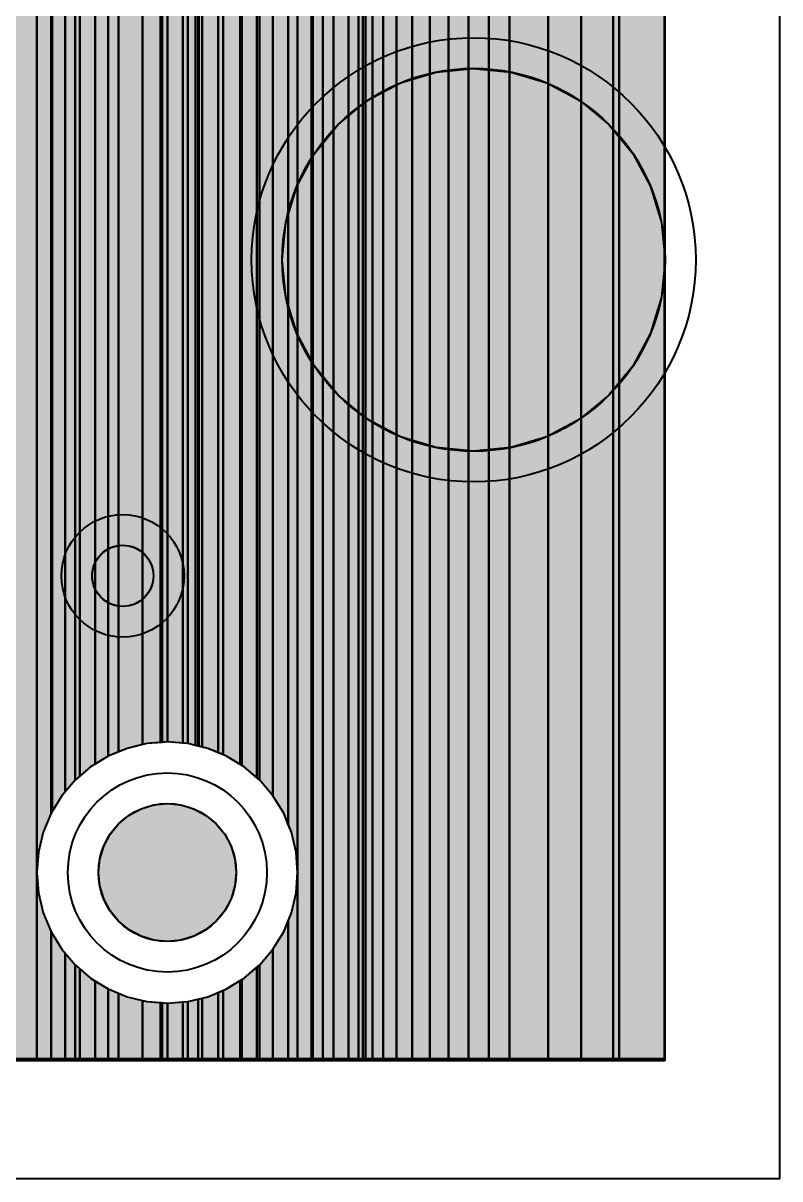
# Model space of a CAD drawing. Header units: millimetres. Extents: x 2 to 110, y 3 to 56.
# Drawn here: x 103.78 to 110.05, y 2.56 to 12.14 of the extents above; entities that cross this region are included whole.
import ezdxf

# ---------------------------------------------------------------- set-up
doc = ezdxf.new("R2010")
doc.units = ezdxf.units.MM
for name, color, linetype in [('bottom_copper', 7, 'Continuous'), ('bottom_silk', 7, 'Continuous'), ('drill_plated', 7, 'Continuous'), ('outline', 7, 'Continuous'), ('top_copper', 7, 'Continuous'), ('top_silk', 7, 'Continuous')]:
    doc.layers.add(name, color=color, linetype=linetype)

# ---------------------------------------------------------------- blocks, each defined once
blk = doc.blocks.new('Block185')
at = {"layer": 'bottom_copper', "lineweight": 40}
for points in [[(1.2886, 0), (0.9101, 0), (0.9101, 51.435), (1.2886, 51.435), (1.2886, 0)], [(0.9101, 0), (0.8604, 0), (0.8604, 24.0854), (0.9001, 24.2506), (0.9101, 24.42), (0.9101, 0)], [(0.8604, 0), (0.5963, 0), (0.5963, 23.6543), (0.7066, 23.7835), (0.7954, 23.9284), (0.8604, 24.0854), (0.8604, 0)], [(0.5963, 0), (0.3222, 0), (0.3222, 23.4552), (0.4671, 23.544), (0.5963, 23.6543), (0.5963, 0)], [(0.3222, 0), (0, 0), (0, 23.3505), (0.1652, 23.3902), (0.3222, 23.4552), (0.3222, 0)], [(0, 0), (-0.1711, 0), (-0.1711, 23.3373), (-0.1694, 23.3372), (0, 23.3505), (0, 0)]]:
    blk.add_hatch(color=7, dxfattribs=at).paths.add_polyline_path(points, flags=0)
at = {"layer": 'bottom_copper', "color": 7, "lineweight": 40}
for points in [[(1.2886, 0), (0.9101, 0), (0.9101, 51.435), (1.2886, 51.435), (1.2886, 0)], [(0.9101, 0), (0.8604, 0), (0.8604, 24.0854), (0.9001, 24.2506), (0.9101, 24.42), (0.9101, 0)], [(0.8604, 0), (0.5963, 0), (0.5963, 23.6543), (0.7066, 23.7835), (0.7954, 23.9284), (0.8604, 24.0854), (0.8604, 0)], [(0.5963, 0), (0.3222, 0), (0.3222, 23.4552), (0.4671, 23.544), (0.5963, 23.6543), (0.5963, 0)], [(0.3222, 0), (0, 0), (0, 23.3505), (0.1652, 23.3902), (0.3222, 23.4552), (0.3222, 0)], [(0, 0), (-0.1711, 0), (-0.1711, 23.3373), (-0.1694, 23.3372), (0, 23.3505), (0, 0)]]:
    blk.add_lwpolyline(points, close=True, dxfattribs=at)
blk = doc.blocks.new('Block2303')
at = {"layer": 'bottom_copper', "lineweight": 40}
for points in [[(1.4148, 0), (1.1189, 0), (1.1189, 51.435), (1.4148, 51.435), (1.4148, 0)], [(1.1189, 0), (1.0379, 0), (1.0379, 43.3049), (1.0611, 43.3609), (1.1073, 43.5533), (1.1189, 43.7506), (1.1189, 0)], [(1.0379, 0), (1.0371, 0), (1.0371, 28.6645), (1.0379, 28.6745), (1.0379, 0)], [(1.0371, 0), (1.0254, 0), (1.0254, 24.2435), (1.0271, 24.2506), (1.0371, 24.42), (1.0371, 0)], [(1.5328, 0), (1.4148, 0), (1.4148, 24.42), (1.4281, 24.2506), (1.4678, 24.0854), (1.5328, 23.9284), (1.5328, 0)], [(1.0254, 0), (0.9101, 0), (0.9101, 23.9083), (0.9224, 23.9284), (0.9874, 24.0854), (1.0254, 24.2435), (1.0254, 0)], [(0.9101, 1.56), (0.9001, 1.7294), (0.8604, 1.8946), (0.8336, 1.9593), (0.8336, 23.7835), (0.9101, 23.9083), (0.9101, 1.56)], [(1.7319, 0), (1.5328, 0), (1.5328, 23.9284), (1.6216, 23.7835), (1.7319, 23.6543), (1.7319, 0)], [(0.8336, 1.9593), (0.7954, 2.0516), (0.7066, 2.1965), (0.7066, 23.64), (0.7233, 23.6543), (0.8336, 23.7835), (0.8336, 1.9593)], [(0.7066, 2.1965), (0.5963, 2.3257), (0.5941, 2.3276), (0.5941, 23.544), (0.7066, 23.64), (0.7066, 2.1965)], [(2.006, 0), (1.7319, 0), (1.7319, 23.6543), (1.8611, 23.544), (2.006, 23.4552), (2.006, 0)], [(0.5941, 2.3276), (0.4671, 2.436), (0.4342, 2.4562), (0.4342, 23.449), (0.4492, 23.4552), (0.5941, 23.544), (0.5941, 2.3276)], [(0.4342, 2.4562), (0.3222, 2.5248), (0.2513, 2.5542), (0.2513, 23.3804), (0.2922, 23.3902), (0.4342, 23.449), (0.4342, 2.4562)], [(2.3282, 0), (2.006, 0), (2.006, 23.4552), (2.163, 23.3902), (2.3282, 23.3505), (2.3282, 0)], [(0, 2.6295), (-0.1694, 2.6428), (-0.1694, 23.3472), (-0.0424, 23.3372), (0, 23.3405), (0, 2.6295)], [(0.1196, 2.6008), (0, 2.6295), (0, 23.3405), (0.1196, 23.3499), (0.1196, 2.6008)], [(0.2513, 2.5542), (0.1652, 2.5898), (0.1196, 2.6008), (0.1196, 23.3499), (0.127, 23.3505), (0.2513, 23.3804), (0.2513, 2.5542)], [(2.4959, 0), (2.3282, 0), (2.3282, 23.3505), (2.4959, 23.3373), (2.4959, 0)], [(0.9101, 0), (0.8336, 0), (0.8336, 1.1607), (0.8604, 1.2254), (0.9001, 1.3906), (0.9101, 1.56), (0.9101, 0)], [(0.8336, 0), (0.7066, 0), (0.7066, 0.9235), (0.7954, 1.0684), (0.8336, 1.1607), (0.8336, 0)], [(0.7066, 0), (0.5941, 0), (0.5941, 0.7924), (0.5963, 0.7943), (0.7066, 0.9235), (0.7066, 0)], [(0.5941, 0), (0.4342, 0), (0.4342, 0.6638), (0.4671, 0.684), (0.5941, 0.7924), (0.5941, 0)], [(0.4342, 0), (0.2513, 0), (0.2513, 0.5658), (0.3222, 0.5952), (0.4342, 0.6638), (0.4342, 0)], [(0, 0), (-0.1694, 0), (-0.1694, 0.4772), (0, 0.4905), (0, 0)], [(0.1196, 0), (0, 0), (0, 0.4905), (0.1196, 0.5192), (0.1196, 0)], [(0.2513, 0), (0.1196, 0), (0.1196, 0.5192), (0.1652, 0.5302), (0.2513, 0.5658), (0.2513, 0)]]:
    blk.add_hatch(color=7, dxfattribs=at).paths.add_polyline_path(points, flags=0)
at = {"layer": 'bottom_copper', "color": 7, "lineweight": 40}
for points in [[(1.4148, 0), (1.1189, 0), (1.1189, 51.435), (1.4148, 51.435), (1.4148, 0)], [(1.1189, 0), (1.0379, 0), (1.0379, 43.3049), (1.0611, 43.3609), (1.1073, 43.5533), (1.1189, 43.7506), (1.1189, 0)], [(1.0379, 0), (1.0371, 0), (1.0371, 28.6645), (1.0379, 28.6745), (1.0379, 0)], [(1.0371, 0), (1.0254, 0), (1.0254, 24.2435), (1.0271, 24.2506), (1.0371, 24.42), (1.0371, 0)], [(1.5328, 0), (1.4148, 0), (1.4148, 24.42), (1.4281, 24.2506), (1.4678, 24.0854), (1.5328, 23.9284), (1.5328, 0)], [(1.0254, 0), (0.9101, 0), (0.9101, 23.9083), (0.9224, 23.9284), (0.9874, 24.0854), (1.0254, 24.2435), (1.0254, 0)], [(0.9101, 1.56), (0.9001, 1.7294), (0.8604, 1.8946), (0.8336, 1.9593), (0.8336, 23.7835), (0.9101, 23.9083), (0.9101, 1.56)], [(1.7319, 0), (1.5328, 0), (1.5328, 23.9284), (1.6216, 23.7835), (1.7319, 23.6543), (1.7319, 0)], [(0.8336, 1.9593), (0.7954, 2.0516), (0.7066, 2.1965), (0.7066, 23.64), (0.7233, 23.6543), (0.8336, 23.7835), (0.8336, 1.9593)], [(0.7066, 2.1965), (0.5963, 2.3257), (0.5941, 2.3276), (0.5941, 23.544), (0.7066, 23.64), (0.7066, 2.1965)], [(2.006, 0), (1.7319, 0), (1.7319, 23.6543), (1.8611, 23.544), (2.006, 23.4552), (2.006, 0)], [(0.5941, 2.3276), (0.4671, 2.436), (0.4342, 2.4562), (0.4342, 23.449), (0.4492, 23.4552), (0.5941, 23.544), (0.5941, 2.3276)], [(0.4342, 2.4562), (0.3222, 2.5248), (0.2513, 2.5542), (0.2513, 23.3804), (0.2922, 23.3902), (0.4342, 23.449), (0.4342, 2.4562)], [(2.3282, 0), (2.006, 0), (2.006, 23.4552), (2.163, 23.3902), (2.3282, 23.3505), (2.3282, 0)], [(0, 2.6295), (-0.1694, 2.6428), (-0.1694, 23.3472), (-0.0424, 23.3372), (0, 23.3405), (0, 2.6295)], [(0.1196, 2.6008), (0, 2.6295), (0, 23.3405), (0.1196, 23.3499), (0.1196, 2.6008)], [(0.2513, 2.5542), (0.1652, 2.5898), (0.1196, 2.6008), (0.1196, 23.3499), (0.127, 23.3505), (0.2513, 23.3804), (0.2513, 2.5542)], [(2.4959, 0), (2.3282, 0), (2.3282, 23.3505), (2.4959, 23.3373), (2.4959, 0)], [(0.9101, 0), (0.8336, 0), (0.8336, 1.1607), (0.8604, 1.2254), (0.9001, 1.3906), (0.9101, 1.56), (0.9101, 0)], [(0.8336, 0), (0.7066, 0), (0.7066, 0.9235), (0.7954, 1.0684), (0.8336, 1.1607), (0.8336, 0)], [(0.7066, 0), (0.5941, 0), (0.5941, 0.7924), (0.5963, 0.7943), (0.7066, 0.9235), (0.7066, 0)], [(0.5941, 0), (0.4342, 0), (0.4342, 0.6638), (0.4671, 0.684), (0.5941, 0.7924), (0.5941, 0)], [(0.4342, 0), (0.2513, 0), (0.2513, 0.5658), (0.3222, 0.5952), (0.4342, 0.6638), (0.4342, 0)], [(0, 0), (-0.1694, 0), (-0.1694, 0.4772), (0, 0.4905), (0, 0)], [(0.1196, 0), (0, 0), (0, 0.4905), (0.1196, 0.5192), (0.1196, 0)], [(0.2513, 0), (0.1196, 0), (0.1196, 0.5192), (0.1652, 0.5302), (0.2513, 0.5658), (0.2513, 0)]]:
    blk.add_lwpolyline(points, close=True, dxfattribs=at)
blk = doc.blocks.new('Block4108')
at = {"layer": 'bottom_copper', "lineweight": 40}
for points in [[(0.8207, 0), (0.5933, 0), (0.5933, 38.5531), (0.7099, 38.5251), (0.8207, 38.5163), (0.8207, 0)], [(0.9387, 2.0516), (0.8737, 1.8946), (0.834, 1.7294), (0.8207, 1.56), (0.8207, 38.5163), (0.8295, 38.5156), (0.9387, 38.5243), (0.9387, 2.0516)], [(0.9477, 2.0663), (0.9387, 2.0516), (0.9387, 38.5243), (0.9477, 38.525), (0.9477, 2.0663)], [(1.0552, 2.2289), (1.0275, 2.1965), (0.9477, 2.0663), (0.9477, 24.42), (0.961, 24.2506), (1.0007, 24.0854), (1.0552, 23.9538), (1.0552, 2.2289)], [(1.1765, 2.3587), (1.1378, 2.3257), (1.0552, 2.2289), (1.0552, 23.9538), (1.0657, 23.9284), (1.1545, 23.7835), (1.1765, 23.7577), (1.1765, 2.3587)], [(1.305, 2.4593), (1.267, 2.436), (1.1765, 2.3587), (1.1765, 23.7577), (1.2648, 23.6543), (1.305, 23.62), (1.305, 2.4593)], [(1.4985, 2.5607), (1.4119, 2.5248), (1.305, 2.4593), (1.305, 23.62), (1.394, 23.544), (1.4985, 23.48), (1.4985, 2.5607)], [(1.6959, 2.6203), (1.5689, 2.5898), (1.4985, 2.5607), (1.4985, 23.48), (1.5389, 23.4552), (1.6959, 23.3902), (1.6959, 2.6203)], [(1.8455, 2.6382), (1.7341, 2.6295), (1.6959, 2.6203), (1.6959, 23.3902), (1.8455, 23.3542), (1.8455, 2.6382)], [(1.9035, 2.6428), (1.8455, 2.6382), (1.8455, 23.3542), (1.8611, 23.3505), (1.9035, 23.3472), (1.9035, 2.6428)], [(0.9387, 0), (0.8207, 0), (0.8207, 1.56), (0.834, 1.3906), (0.8737, 1.2254), (0.9387, 1.0684), (0.9387, 0)], [(1.0552, 0), (0.9387, 0), (0.9387, 1.0684), (1.0275, 0.9235), (1.0552, 0.8911), (1.0552, 0)], [(1.1765, 0), (1.0552, 0), (1.0552, 0.8911), (1.1378, 0.7943), (1.1765, 0.7613), (1.1765, 0)], [(1.305, 0), (1.1765, 0), (1.1765, 0.7613), (1.267, 0.684), (1.305, 0.6607), (1.305, 0)], [(1.4985, 0), (1.305, 0), (1.305, 0.6607), (1.4119, 0.5952), (1.4985, 0.5593), (1.4985, 0)], [(1.6959, 0), (1.4985, 0), (1.4985, 0.5593), (1.5689, 0.5302), (1.6959, 0.4997), (1.6959, 0)], [(1.8455, 0), (1.6959, 0), (1.6959, 0.4997), (1.7341, 0.4905), (1.8455, 0.4818), (1.8455, 0)], [(1.9035, 0), (1.8455, 0), (1.8455, 0.4818), (1.9035, 0.4772), (1.9035, 0)]]:
    blk.add_hatch(color=7, dxfattribs=at).paths.add_polyline_path(points, flags=0)
at = {"layer": 'bottom_copper', "color": 7, "lineweight": 40}
for points in [[(0.8207, 0), (0.5933, 0), (0.5933, 38.5531), (0.7099, 38.5251), (0.8207, 38.5163), (0.8207, 0)], [(0.9387, 2.0516), (0.8737, 1.8946), (0.834, 1.7294), (0.8207, 1.56), (0.8207, 38.5163), (0.8295, 38.5156), (0.9387, 38.5243), (0.9387, 2.0516)], [(0.9477, 2.0663), (0.9387, 2.0516), (0.9387, 38.5243), (0.9477, 38.525), (0.9477, 2.0663)], [(1.0552, 2.2289), (1.0275, 2.1965), (0.9477, 2.0663), (0.9477, 24.42), (0.961, 24.2506), (1.0007, 24.0854), (1.0552, 23.9538), (1.0552, 2.2289)], [(1.1765, 2.3587), (1.1378, 2.3257), (1.0552, 2.2289), (1.0552, 23.9538), (1.0657, 23.9284), (1.1545, 23.7835), (1.1765, 23.7577), (1.1765, 2.3587)], [(1.305, 2.4593), (1.267, 2.436), (1.1765, 2.3587), (1.1765, 23.7577), (1.2648, 23.6543), (1.305, 23.62), (1.305, 2.4593)], [(1.4985, 2.5607), (1.4119, 2.5248), (1.305, 2.4593), (1.305, 23.62), (1.394, 23.544), (1.4985, 23.48), (1.4985, 2.5607)], [(1.6959, 2.6203), (1.5689, 2.5898), (1.4985, 2.5607), (1.4985, 23.48), (1.5389, 23.4552), (1.6959, 23.3902), (1.6959, 2.6203)], [(1.8455, 2.6382), (1.7341, 2.6295), (1.6959, 2.6203), (1.6959, 23.3902), (1.8455, 23.3542), (1.8455, 2.6382)], [(1.9035, 2.6428), (1.8455, 2.6382), (1.8455, 23.3542), (1.8611, 23.3505), (1.9035, 23.3472), (1.9035, 2.6428)], [(0.9387, 0), (0.8207, 0), (0.8207, 1.56), (0.834, 1.3906), (0.8737, 1.2254), (0.9387, 1.0684), (0.9387, 0)], [(1.0552, 0), (0.9387, 0), (0.9387, 1.0684), (1.0275, 0.9235), (1.0552, 0.8911), (1.0552, 0)], [(1.1765, 0), (1.0552, 0), (1.0552, 0.8911), (1.1378, 0.7943), (1.1765, 0.7613), (1.1765, 0)], [(1.305, 0), (1.1765, 0), (1.1765, 0.7613), (1.267, 0.684), (1.305, 0.6607), (1.305, 0)], [(1.4985, 0), (1.305, 0), (1.305, 0.6607), (1.4119, 0.5952), (1.4985, 0.5593), (1.4985, 0)], [(1.6959, 0), (1.4985, 0), (1.4985, 0.5593), (1.5689, 0.5302), (1.6959, 0.4997), (1.6959, 0)], [(1.8455, 0), (1.6959, 0), (1.6959, 0.4997), (1.7341, 0.4905), (1.8455, 0.4818), (1.8455, 0)], [(1.9035, 0), (1.8455, 0), (1.8455, 0.4818), (1.9035, 0.4772), (1.9035, 0)]]:
    blk.add_lwpolyline(points, close=True, dxfattribs=at)
blk = doc.blocks.new('Block61949')
at = {"layer": 'top_copper', "lineweight": 40}
for points in [[(1.2846, 0), (0.9101, 0), (0.9101, 51.435), (1.2846, 51.435), (1.2846, 0)], [(0.9101, 0), (0.8604, 0), (0.8604, 24.0694), (0.9001, 24.2346), (0.9101, 24.404), (0.9101, 0)], [(0.8604, 0), (0.5963, 0), (0.5963, 23.6383), (0.7066, 23.7675), (0.7954, 23.9124), (0.8604, 24.0694), (0.8604, 0)], [(0.5963, 0), (0.3222, 0), (0.3222, 23.4392), (0.4671, 23.528), (0.5963, 23.6383), (0.5963, 0)], [(0.3222, 0), (0, 0), (0, 23.3345), (0.1652, 23.3742), (0.3222, 23.4392), (0.3222, 0)], [(0, 0), (-0.1711, 0), (-0.1711, 23.3213), (-0.1694, 23.3212), (0, 23.3345), (0, 0)]]:
    blk.add_hatch(color=7, dxfattribs=at).paths.add_polyline_path(points, flags=0)
at = {"layer": 'top_copper', "color": 7, "lineweight": 40}
for points in [[(1.2846, 0), (0.9101, 0), (0.9101, 51.435), (1.2846, 51.435), (1.2846, 0)], [(0.9101, 0), (0.8604, 0), (0.8604, 24.0694), (0.9001, 24.2346), (0.9101, 24.404), (0.9101, 0)], [(0.8604, 0), (0.5963, 0), (0.5963, 23.6383), (0.7066, 23.7675), (0.7954, 23.9124), (0.8604, 24.0694), (0.8604, 0)], [(0.5963, 0), (0.3222, 0), (0.3222, 23.4392), (0.4671, 23.528), (0.5963, 23.6383), (0.5963, 0)], [(0.3222, 0), (0, 0), (0, 23.3345), (0.1652, 23.3742), (0.3222, 23.4392), (0.3222, 0)], [(0, 0), (-0.1711, 0), (-0.1711, 23.3213), (-0.1694, 23.3212), (0, 23.3345), (0, 0)]]:
    blk.add_lwpolyline(points, close=True, dxfattribs=at)
blk = doc.blocks.new('Block63145')
at = {"layer": 'top_copper', "lineweight": 40}
for points in [[(1.9986, 0), (1.8502, 0), (1.8502, 24.0564), (1.9098, 23.9124), (1.9986, 23.7675), (1.9986, 0)], [(2.2381, 0), (1.9986, 0), (1.9986, 23.7675), (2.1089, 23.6383), (2.2381, 23.528), (2.2381, 0)], [(2.54, 0), (2.2381, 0), (2.2381, 23.528), (2.383, 23.4392), (2.54, 23.3742), (2.54, 0)], [(2.8729, 0), (2.54, 0), (2.54, 23.3742), (2.7052, 23.3345), (2.8729, 23.3213), (2.8729, 0)], [(1.8502, 0), (1.8292, 0), (1.8292, 11.0368), (1.8377, 11.0573), (1.847, 11.0962), (1.8502, 11.1361), (1.8502, 0)], [(1.8292, 0), (1.711, 0), (1.711, 10.9091), (1.7451, 10.93), (1.7755, 10.9559), (1.8015, 10.9863), (1.8224, 11.0204), (1.8292, 11.0368), (1.8292, 0)], [(0.6692, 2.5212), (0.5422, 2.5738), (0.4689, 2.5914), (0.4689, 10.8821), (0.6692, 10.8821), (0.6692, 2.5212)], [(0.8262, 2.431), (0.6992, 2.5088), (0.6692, 2.5212), (0.6692, 10.8821), (0.8262, 10.8821), (0.8262, 2.431)], [(0.9499, 2.3297), (0.8441, 2.42), (0.8262, 2.431), (0.8262, 10.8821), (0.9499, 10.8821), (0.9499, 2.3297)], [(1.0836, 2.1805), (0.9733, 2.3097), (0.9499, 2.3297), (0.9499, 10.8821), (1.0836, 10.8821), (1.0836, 2.1805)], [(1.2106, 1.9433), (1.1724, 2.0356), (1.0836, 2.1805), (1.0836, 10.8821), (1.2106, 10.8821), (1.2106, 1.9433)], [(1.2871, 1.544), (1.2771, 1.7134), (1.2374, 1.8786), (1.2106, 1.9433), (1.2106, 10.8821), (1.2871, 10.8821), (1.2871, 1.544)], [(1.4041, 0), (1.2871, 0), (1.2871, 10.8821), (1.4041, 10.8821), (1.4041, 0)], [(1.5854, 0), (1.4041, 0), (1.4041, 10.8821), (1.5854, 10.8821), (1.5854, 0)], [(1.711, 0), (1.5854, 0), (1.5854, 10.8821), (1.5954, 10.8813), (1.6352, 10.8844), (1.6741, 10.8938), (1.711, 10.9091), (1.711, 0)], [(0.4689, 2.5914), (0.4618, 2.5931), (0.4618, 10.4724), (0.4689, 10.562), (0.4689, 2.5914)], [(0.4618, 2.5931), (0.4408, 2.5982), (0.4408, 10.3849), (0.4445, 10.4004), (0.4618, 10.4723), (0.4618, 2.5931)], [(0.4408, 2.5982), (0.3772, 2.6135), (0.3346, 2.6168), (0.3346, 10.196), (0.3593, 10.2249), (0.3603, 10.2266), (0.4064, 10.3017), (0.4185, 10.331), (0.4408, 10.3848), (0.4408, 2.5982)], [(0.3346, 2.6168), (0.2076, 2.6268), (0.1652, 2.6235), (0.1652, 10.0233), (0.2839, 10.142), (0.301, 10.1566), (0.3346, 10.196), (0.3346, 2.6168)], [(0.1652, 2.6235), (0.0382, 2.6135), (0, 2.6043), (0, 9.8582), (0.1652, 10.0233), (0.1652, 2.6235)], [(0, 2.6043), (-0.127, 2.5738), (-0.2825, 2.5094), (-0.2825, 9.5757), (0, 9.8582), (0, 2.6043)], [(1.2871, 0), (1.2106, 0), (1.2106, 1.1447), (1.2374, 1.2094), (1.2771, 1.3746), (1.2871, 1.544), (1.2871, 0)], [(1.2106, 0), (1.0836, 0), (1.0836, 0.9075), (1.1724, 1.0524), (1.2106, 1.1447), (1.2106, 0)], [(1.0836, 0), (0.9499, 0), (0.9499, 0.7583), (0.9733, 0.7783), (1.0836, 0.9075), (1.0836, 0)], [(0.9499, 0), (0.8262, 0), (0.8262, 0.657), (0.8441, 0.668), (0.9499, 0.7583), (0.9499, 0)], [(0, 0), (-0.2825, 0), (-0.2825, 0.5786), (-0.127, 0.5142), (0, 0.4837), (0, 0)], [(0.8262, 0), (0.6692, 0), (0.6692, 0.5668), (0.6992, 0.5792), (0.8262, 0.657), (0.8262, 0)], [(0.1652, 0), (0, 0), (0, 0.4837), (0.0382, 0.4745), (0.1652, 0.4645), (0.1652, 0)], [(0.4618, 0), (0.3346, 0), (0.3346, 0.4712), (0.377, 0.4745), (0.4618, 0.4949), (0.4618, 0)], [(0.6692, 0), (0.4618, 0), (0.4618, 0.4949), (0.5422, 0.5142), (0.6692, 0.5668), (0.6692, 0)], [(0.3346, 0), (0.1652, 0), (0.1652, 0.4645), (0.2076, 0.4612), (0.3346, 0.4712), (0.3346, 0)]]:
    blk.add_hatch(color=7, dxfattribs=at).paths.add_polyline_path(points, flags=0)
at = {"layer": 'top_copper', "color": 7, "lineweight": 40}
for points in [[(1.9986, 0), (1.8502, 0), (1.8502, 24.0564), (1.9098, 23.9124), (1.9986, 23.7675), (1.9986, 0)], [(2.2381, 0), (1.9986, 0), (1.9986, 23.7675), (2.1089, 23.6383), (2.2381, 23.528), (2.2381, 0)], [(2.54, 0), (2.2381, 0), (2.2381, 23.528), (2.383, 23.4392), (2.54, 23.3742), (2.54, 0)], [(2.8729, 0), (2.54, 0), (2.54, 23.3742), (2.7052, 23.3345), (2.8729, 23.3213), (2.8729, 0)], [(1.8502, 0), (1.8292, 0), (1.8292, 11.0368), (1.8377, 11.0573), (1.847, 11.0962), (1.8502, 11.1361), (1.8502, 0)], [(1.8292, 0), (1.711, 0), (1.711, 10.9091), (1.7451, 10.93), (1.7755, 10.9559), (1.8015, 10.9863), (1.8224, 11.0204), (1.8292, 11.0368), (1.8292, 0)], [(0.6692, 2.5212), (0.5422, 2.5738), (0.4689, 2.5914), (0.4689, 10.8821), (0.6692, 10.8821), (0.6692, 2.5212)], [(0.8262, 2.431), (0.6992, 2.5088), (0.6692, 2.5212), (0.6692, 10.8821), (0.8262, 10.8821), (0.8262, 2.431)], [(0.9499, 2.3297), (0.8441, 2.42), (0.8262, 2.431), (0.8262, 10.8821), (0.9499, 10.8821), (0.9499, 2.3297)], [(1.0836, 2.1805), (0.9733, 2.3097), (0.9499, 2.3297), (0.9499, 10.8821), (1.0836, 10.8821), (1.0836, 2.1805)], [(1.2106, 1.9433), (1.1724, 2.0356), (1.0836, 2.1805), (1.0836, 10.8821), (1.2106, 10.8821), (1.2106, 1.9433)], [(1.2871, 1.544), (1.2771, 1.7134), (1.2374, 1.8786), (1.2106, 1.9433), (1.2106, 10.8821), (1.2871, 10.8821), (1.2871, 1.544)], [(1.4041, 0), (1.2871, 0), (1.2871, 10.8821), (1.4041, 10.8821), (1.4041, 0)], [(1.5854, 0), (1.4041, 0), (1.4041, 10.8821), (1.5854, 10.8821), (1.5854, 0)], [(1.711, 0), (1.5854, 0), (1.5854, 10.8821), (1.5954, 10.8813), (1.6352, 10.8844), (1.6741, 10.8938), (1.711, 10.9091), (1.711, 0)], [(0.4689, 2.5914), (0.4618, 2.5931), (0.4618, 10.4724), (0.4689, 10.562), (0.4689, 2.5914)], [(0.4618, 2.5931), (0.4408, 2.5982), (0.4408, 10.3849), (0.4445, 10.4004), (0.4618, 10.4723), (0.4618, 2.5931)], [(0.4408, 2.5982), (0.3772, 2.6135), (0.3346, 2.6168), (0.3346, 10.196), (0.3593, 10.2249), (0.3603, 10.2266), (0.4064, 10.3017), (0.4185, 10.331), (0.4408, 10.3848), (0.4408, 2.5982)], [(0.3346, 2.6168), (0.2076, 2.6268), (0.1652, 2.6235), (0.1652, 10.0233), (0.2839, 10.142), (0.301, 10.1566), (0.3346, 10.196), (0.3346, 2.6168)], [(0.1652, 2.6235), (0.0382, 2.6135), (0, 2.6043), (0, 9.8582), (0.1652, 10.0233), (0.1652, 2.6235)], [(0, 2.6043), (-0.127, 2.5738), (-0.2825, 2.5094), (-0.2825, 9.5757), (0, 9.8582), (0, 2.6043)], [(1.2871, 0), (1.2106, 0), (1.2106, 1.1447), (1.2374, 1.2094), (1.2771, 1.3746), (1.2871, 1.544), (1.2871, 0)], [(1.2106, 0), (1.0836, 0), (1.0836, 0.9075), (1.1724, 1.0524), (1.2106, 1.1447), (1.2106, 0)], [(1.0836, 0), (0.9499, 0), (0.9499, 0.7583), (0.9733, 0.7783), (1.0836, 0.9075), (1.0836, 0)], [(0.9499, 0), (0.8262, 0), (0.8262, 0.657), (0.8441, 0.668), (0.9499, 0.7583), (0.9499, 0)], [(0, 0), (-0.2825, 0), (-0.2825, 0.5786), (-0.127, 0.5142), (0, 0.4837), (0, 0)], [(0.8262, 0), (0.6692, 0), (0.6692, 0.5668), (0.6992, 0.5792), (0.8262, 0.657), (0.8262, 0)], [(0.1652, 0), (0, 0), (0, 0.4837), (0.0382, 0.4745), (0.1652, 0.4645), (0.1652, 0)], [(0.4618, 0), (0.3346, 0), (0.3346, 0.4712), (0.377, 0.4745), (0.4618, 0.4949), (0.4618, 0)], [(0.6692, 0), (0.4618, 0), (0.4618, 0.4949), (0.5422, 0.5142), (0.6692, 0.5668), (0.6692, 0)], [(0.3346, 0), (0.1652, 0), (0.1652, 0.4645), (0.2076, 0.4612), (0.3346, 0.4712), (0.3346, 0)]]:
    blk.add_lwpolyline(points, close=True, dxfattribs=at)
blk = doc.blocks.new('Block70875')
at = {"layer": 'top_copper', "lineweight": 40}
for points in [[(1.879, 2.5088), (1.7341, 2.42), (1.6049, 2.3097), (1.6049, 9.3001), (1.879, 9.5742), (1.879, 2.5088)], [(1.8805, 2.5094), (1.879, 2.5088), (1.879, 9.5742), (1.8805, 9.5757), (1.8805, 2.5094)], [(1.6049, 2.3097), (1.4946, 2.1805), (1.4058, 2.0356), (1.4058, 9.101), (1.6049, 9.3001), (1.6049, 2.3097)], [(1.4058, 2.0356), (1.3408, 1.8786), (1.3011, 1.7134), (1.2878, 1.544), (1.2878, 8.983), (1.4058, 9.101), (1.4058, 2.0356)], [(1.2878, 0), (0.9101, 0), (0.9101, 8.6053), (1.2878, 8.983), (1.2878, 0)], [(0.9101, 1.544), (0.9001, 1.7134), (0.8604, 1.8786), (0.7954, 2.0356), (0.7954, 8.4906), (0.9101, 8.6053), (0.9101, 1.544)], [(0.7954, 2.0356), (0.7066, 2.1805), (0.5963, 2.3097), (0.5963, 8.291), (0.6099, 8.3026), (0.6245, 8.3197), (0.7954, 8.4906), (0.7954, 2.0356)], [(0.5963, 2.3097), (0.4671, 2.42), (0.4648, 2.4214), (0.4648, 8.1972), (0.5415, 8.2442), (0.5963, 8.291), (0.5963, 2.3097)], [(0.4648, 2.4214), (0.3222, 2.5088), (0.2942, 2.5204), (0.2942, 8.1418), (0.3816, 8.1628), (0.4648, 8.1972), (0.4648, 2.4214)], [(0, 2.6135), (-0.1694, 2.6268), (-0.1711, 2.6267), (-0.1711, 8.1365), (0, 8.1365), (0, 2.6135)], [(0.2942, 2.5204), (0.1652, 2.5738), (0, 2.6135), (0, 8.1365), (0.1821, 8.1365), (0.2045, 8.1347), (0.2942, 8.1418), (0.2942, 2.5204)], [(0.9101, 0), (0.7954, 0), (0.7954, 1.0524), (0.8604, 1.2094), (0.9001, 1.3746), (0.9101, 1.544), (0.9101, 0)], [(1.4058, 0), (1.2878, 0), (1.2878, 1.544), (1.3011, 1.3746), (1.3408, 1.2094), (1.4058, 1.0524), (1.4058, 0)], [(0.7954, 0), (0.5963, 0), (0.5963, 0.7783), (0.7066, 0.9075), (0.7954, 1.0524), (0.7954, 0)], [(1.6049, 0), (1.4058, 0), (1.4058, 1.0524), (1.4946, 0.9075), (1.6049, 0.7783), (1.6049, 0)], [(0.5963, 0), (0.4648, 0), (0.4648, 0.6666), (0.4671, 0.668), (0.5963, 0.7783), (0.5963, 0)], [(1.879, 0), (1.6049, 0), (1.6049, 0.7783), (1.7341, 0.668), (1.879, 0.5792), (1.879, 0)], [(0.4648, 0), (0.2942, 0), (0.2942, 0.5676), (0.3222, 0.5792), (0.4648, 0.6666), (0.4648, 0)], [(1.8805, 0), (1.879, 0), (1.879, 0.5792), (1.8805, 0.5786), (1.8805, 0)], [(0.2942, 0), (0, 0), (0, 0.4745), (0.1652, 0.5142), (0.2942, 0.5676), (0.2942, 0)], [(0, 0), (-0.1711, 0), (-0.1711, 0.4613), (-0.1694, 0.4612), (0, 0.4745), (0, 0)]]:
    blk.add_hatch(color=7, dxfattribs=at).paths.add_polyline_path(points, flags=0)
at = {"layer": 'top_copper', "color": 7, "lineweight": 40}
for points in [[(1.879, 2.5088), (1.7341, 2.42), (1.6049, 2.3097), (1.6049, 9.3001), (1.879, 9.5742), (1.879, 2.5088)], [(1.8805, 2.5094), (1.879, 2.5088), (1.879, 9.5742), (1.8805, 9.5757), (1.8805, 2.5094)], [(1.6049, 2.3097), (1.4946, 2.1805), (1.4058, 2.0356), (1.4058, 9.101), (1.6049, 9.3001), (1.6049, 2.3097)], [(1.4058, 2.0356), (1.3408, 1.8786), (1.3011, 1.7134), (1.2878, 1.544), (1.2878, 8.983), (1.4058, 9.101), (1.4058, 2.0356)], [(1.2878, 0), (0.9101, 0), (0.9101, 8.6053), (1.2878, 8.983), (1.2878, 0)], [(0.9101, 1.544), (0.9001, 1.7134), (0.8604, 1.8786), (0.7954, 2.0356), (0.7954, 8.4906), (0.9101, 8.6053), (0.9101, 1.544)], [(0.7954, 2.0356), (0.7066, 2.1805), (0.5963, 2.3097), (0.5963, 8.291), (0.6099, 8.3026), (0.6245, 8.3197), (0.7954, 8.4906), (0.7954, 2.0356)], [(0.5963, 2.3097), (0.4671, 2.42), (0.4648, 2.4214), (0.4648, 8.1972), (0.5415, 8.2442), (0.5963, 8.291), (0.5963, 2.3097)], [(0.4648, 2.4214), (0.3222, 2.5088), (0.2942, 2.5204), (0.2942, 8.1418), (0.3816, 8.1628), (0.4648, 8.1972), (0.4648, 2.4214)], [(0, 2.6135), (-0.1694, 2.6268), (-0.1711, 2.6267), (-0.1711, 8.1365), (0, 8.1365), (0, 2.6135)], [(0.2942, 2.5204), (0.1652, 2.5738), (0, 2.6135), (0, 8.1365), (0.1821, 8.1365), (0.2045, 8.1347), (0.2942, 8.1418), (0.2942, 2.5204)], [(0.9101, 0), (0.7954, 0), (0.7954, 1.0524), (0.8604, 1.2094), (0.9001, 1.3746), (0.9101, 1.544), (0.9101, 0)], [(1.4058, 0), (1.2878, 0), (1.2878, 1.544), (1.3011, 1.3746), (1.3408, 1.2094), (1.4058, 1.0524), (1.4058, 0)], [(0.7954, 0), (0.5963, 0), (0.5963, 0.7783), (0.7066, 0.9075), (0.7954, 1.0524), (0.7954, 0)], [(1.6049, 0), (1.4058, 0), (1.4058, 1.0524), (1.4946, 0.9075), (1.6049, 0.7783), (1.6049, 0)], [(0.5963, 0), (0.4648, 0), (0.4648, 0.6666), (0.4671, 0.668), (0.5963, 0.7783), (0.5963, 0)], [(1.879, 0), (1.6049, 0), (1.6049, 0.7783), (1.7341, 0.668), (1.879, 0.5792), (1.879, 0)], [(0.4648, 0), (0.2942, 0), (0.2942, 0.5676), (0.3222, 0.5792), (0.4648, 0.6666), (0.4648, 0)], [(1.8805, 0), (1.879, 0), (1.879, 0.5792), (1.8805, 0.5786), (1.8805, 0)], [(0.2942, 0), (0, 0), (0, 0.4745), (0.1652, 0.5142), (0.2942, 0.5676), (0.2942, 0)], [(0, 0), (-0.1711, 0), (-0.1711, 0.4613), (-0.1694, 0.4612), (0, 0.4745), (0, 0)]]:
    blk.add_lwpolyline(points, close=True, dxfattribs=at)

msp = doc.modelspace()

# ---------------------------------------------------------------- hatches: boundary and pattern name
at = {"layer": 'bottom_copper', "lineweight": 40}
for points in [[(109.071, 9.8683), (108.9807, 9.5705), (108.834, 9.296), (108.6365, 9.0555), (108.396, 8.858), (108.1215, 8.7113), (107.8237, 8.621), (107.514, 8.5905), (107.2043, 8.621), (106.9065, 8.7113), (106.632, 8.858), (106.3915, 9.0555), (106.194, 9.296), (106.0473, 9.5705), (105.957, 9.8683), (105.9265, 10.178), (105.957, 10.4877), (106.0473, 10.7855), (106.194, 11.06), (106.3915, 11.3005), (106.632, 11.498), (106.9065, 11.6447), (107.2043, 11.735), (107.514, 11.7655), (107.8237, 11.735), (108.1215, 11.6447), (108.396, 11.498), (108.6365, 11.3005), (108.834, 11.06), (108.9807, 10.7855), (109.071, 10.4877), (109.1015, 10.178), (109.071, 9.8683)], [(104.8531, 7.5085), (104.8387, 7.4609), (104.8152, 7.417), (104.7836, 7.3785), (104.7451, 7.3469), (104.7012, 7.3234), (104.6536, 7.309), (104.604, 7.3041), (104.5544, 7.309), (104.5068, 7.3234), (104.4629, 7.3469), (104.4244, 7.3785), (104.3928, 7.417), (104.3693, 7.4609), (104.3549, 7.5085), (104.35, 7.5581), (104.3549, 7.6077), (104.3693, 7.6553), (104.3928, 7.6992), (104.4244, 7.7377), (104.4629, 7.7693), (104.5068, 7.7928), (104.5544, 7.8072), (104.604, 7.8121), (104.6536, 7.8072), (104.7012, 7.7928), (104.7451, 7.7693), (104.7836, 7.7377), (104.8152, 7.6992), (104.8387, 7.6553), (104.8531, 7.6077), (104.858, 7.5581), (104.8531, 7.5085)], [(105.5345, 4.9865), (105.502, 4.8793), (105.4492, 4.7805), (105.3781, 4.6939), (105.2915, 4.6228), (105.1927, 4.57), (105.0855, 4.5375), (104.974, 4.5265), (104.8625, 4.5375), (104.7553, 4.57), (104.6565, 4.6228), (104.5699, 4.6939), (104.4988, 4.7805), (104.446, 4.8793), (104.4135, 4.9865), (104.4025, 5.098), (104.4135, 5.2095), (104.446, 5.3167), (104.4988, 5.4155), (104.5699, 5.5021), (104.6565, 5.5732), (104.7553, 5.626), (104.8625, 5.6585), (104.974, 5.6695), (105.0855, 5.6585), (105.1927, 5.626), (105.2915, 5.5732), (105.3781, 5.5021), (105.4492, 5.4155), (105.502, 5.3167), (105.5345, 5.2095), (105.5455, 5.098), (105.5345, 4.9865)]]:
    msp.add_hatch(color=7, dxfattribs=at).paths.add_polyline_path(points, flags=0)
at = {"layer": 'drill_plated', "lineweight": 40}
for points in [[(109.071, 9.8683), (108.9807, 9.5705), (108.834, 9.296), (108.6365, 9.0555), (108.396, 8.858), (108.1215, 8.7113), (107.8237, 8.621), (107.514, 8.5905), (107.2043, 8.621), (106.9065, 8.7113), (106.632, 8.858), (106.3915, 9.0555), (106.194, 9.296), (106.0473, 9.5705), (105.957, 9.8683), (105.9265, 10.178), (105.957, 10.4877), (106.0473, 10.7855), (106.194, 11.06), (106.3915, 11.3005), (106.632, 11.498), (106.9065, 11.6447), (107.2043, 11.735), (107.514, 11.7655), (107.8237, 11.735), (108.1215, 11.6447), (108.396, 11.498), (108.6365, 11.3005), (108.834, 11.06), (108.9807, 10.7855), (109.071, 10.4877), (109.1015, 10.178), (109.071, 9.8683)], [(104.8531, 7.5085), (104.8387, 7.4609), (104.8152, 7.417), (104.7836, 7.3785), (104.7451, 7.3469), (104.7012, 7.3234), (104.6536, 7.309), (104.604, 7.3041), (104.5544, 7.309), (104.5068, 7.3234), (104.4629, 7.3469), (104.4244, 7.3785), (104.3928, 7.417), (104.3693, 7.4609), (104.3549, 7.5085), (104.35, 7.5581), (104.3549, 7.6077), (104.3693, 7.6553), (104.3928, 7.6992), (104.4244, 7.7377), (104.4629, 7.7693), (104.5068, 7.7928), (104.5544, 7.8072), (104.604, 7.8121), (104.6536, 7.8072), (104.7012, 7.7928), (104.7451, 7.7693), (104.7836, 7.7377), (104.8152, 7.6992), (104.8387, 7.6553), (104.8531, 7.6077), (104.858, 7.5581), (104.8531, 7.5085)], [(105.5345, 4.9865), (105.502, 4.8793), (105.4492, 4.7805), (105.3781, 4.6939), (105.2915, 4.6228), (105.1927, 4.57), (105.0855, 4.5375), (104.974, 4.5265), (104.8625, 4.5375), (104.7553, 4.57), (104.6565, 4.6228), (104.5699, 4.6939), (104.4988, 4.7805), (104.446, 4.8793), (104.4135, 4.9865), (104.4025, 5.098), (104.4135, 5.2095), (104.446, 5.3167), (104.4988, 5.4155), (104.5699, 5.5021), (104.6565, 5.5732), (104.7553, 5.626), (104.8625, 5.6585), (104.974, 5.6695), (105.0855, 5.6585), (105.1927, 5.626), (105.2915, 5.5732), (105.3781, 5.5021), (105.4492, 5.4155), (105.502, 5.3167), (105.5345, 5.2095), (105.5455, 5.098), (105.5345, 4.9865)]]:
    msp.add_hatch(color=7, dxfattribs=at).paths.add_polyline_path(points, flags=0)
at = {"layer": 'top_copper', "lineweight": 40}
for points in [[(109.071, 9.8683), (108.9807, 9.5705), (108.834, 9.296), (108.6365, 9.0555), (108.396, 8.858), (108.1215, 8.7113), (107.8237, 8.621), (107.514, 8.5905), (107.2043, 8.621), (106.9065, 8.7113), (106.632, 8.858), (106.3915, 9.0555), (106.194, 9.296), (106.0473, 9.5705), (105.957, 9.8683), (105.9265, 10.178), (105.957, 10.4877), (106.0473, 10.7855), (106.194, 11.06), (106.3915, 11.3005), (106.632, 11.498), (106.9065, 11.6447), (107.2043, 11.735), (107.514, 11.7655), (107.8237, 11.735), (108.1215, 11.6447), (108.396, 11.498), (108.6365, 11.3005), (108.834, 11.06), (108.9807, 10.7855), (109.071, 10.4877), (109.1015, 10.178), (109.071, 9.8683)], [(104.8531, 7.5085), (104.8387, 7.4609), (104.8152, 7.417), (104.7836, 7.3785), (104.7451, 7.3469), (104.7012, 7.3234), (104.6536, 7.309), (104.604, 7.3041), (104.5544, 7.309), (104.5068, 7.3234), (104.4629, 7.3469), (104.4244, 7.3785), (104.3928, 7.417), (104.3693, 7.4609), (104.3549, 7.5085), (104.35, 7.5581), (104.3549, 7.6077), (104.3693, 7.6553), (104.3928, 7.6992), (104.4244, 7.7377), (104.4629, 7.7693), (104.5068, 7.7928), (104.5544, 7.8072), (104.604, 7.8121), (104.6536, 7.8072), (104.7012, 7.7928), (104.7451, 7.7693), (104.7836, 7.7377), (104.8152, 7.6992), (104.8387, 7.6553), (104.8531, 7.6077), (104.858, 7.5581), (104.8531, 7.5085)], [(105.5345, 4.9865), (105.502, 4.8793), (105.4492, 4.7805), (105.3781, 4.6939), (105.2915, 4.6228), (105.1927, 4.57), (105.0855, 4.5375), (104.974, 4.5265), (104.8625, 4.5375), (104.7553, 4.57), (104.6565, 4.6228), (104.5699, 4.6939), (104.4988, 4.7805), (104.446, 4.8793), (104.4135, 4.9865), (104.4025, 5.098), (104.4135, 5.2095), (104.446, 5.3167), (104.4988, 5.4155), (104.5699, 5.5021), (104.6565, 5.5732), (104.7553, 5.626), (104.8625, 5.6585), (104.974, 5.6695), (105.0855, 5.6585), (105.1927, 5.626), (105.2915, 5.5732), (105.3781, 5.5021), (105.4492, 5.4155), (105.502, 5.3167), (105.5345, 5.2095), (105.5455, 5.098), (105.5345, 4.9865)]]:
    msp.add_hatch(color=7, dxfattribs=at).paths.add_polyline_path(points, flags=0)

# ---------------------------------------------------------------- linework, layer by layer
at = {"layer": 'bottom_copper', "color": 7, "lineweight": 40}
for p, q in [((109.099, 54.973), (109.099, 3.538)), ((104.974, 6.1808), (104.974, 26.8852)), ((104.974, 26.8852), (104.974, 6.1808)), ((107.6393, 3.538), (107.6393, 26.8753)), ((107.6393, 26.8753), (107.6393, 3.538)), ((104.8046, 6.1675), (104.6394, 6.1278)), ((104.974, 6.1808), (104.8046, 6.1675)), ((105.1434, 6.1675), (104.974, 6.1808)), ((105.3086, 6.1278), (105.1434, 6.1675)), ((104.4824, 6.0628), (104.3375, 5.974)), ((104.6394, 6.1278), (104.4824, 6.0628)), ((105.4656, 6.0628), (105.3086, 6.1278)), ((105.6105, 5.974), (105.4656, 6.0628)), ((104.3375, 5.974), (104.2083, 5.8637)), ((105.7397, 5.8637), (105.6105, 5.974)), ((104.2083, 5.8637), (104.098, 5.7345)), ((105.85, 5.7345), (105.7397, 5.8637)), ((104.098, 5.7345), (104.0092, 5.5896)), ((105.9388, 5.5896), (105.85, 5.7345)), ((104.0092, 5.5896), (103.9442, 5.4326)), ((106.0038, 5.4326), (105.9388, 5.5896)), ((103.9442, 5.4326), (103.9045, 5.2674)), ((106.0435, 5.2674), (106.0038, 5.4326)), ((103.9045, 5.2674), (103.8912, 5.098)), ((106.0535, 5.098), (106.0435, 5.2674)), ((103.8912, 5.098), (103.9045, 4.9286)), ((106.0435, 4.9286), (106.0535, 5.098)), ((103.9045, 4.9286), (103.9442, 4.7634)), ((106.0038, 4.7634), (106.0435, 4.9286)), ((103.9442, 4.7634), (104.0092, 4.6064)), ((105.9388, 4.6064), (106.0038, 4.7634)), ((104.0092, 4.6064), (104.098, 4.4615)), ((105.85, 4.4615), (105.9388, 4.6064)), ((104.098, 4.4615), (104.2083, 4.3323)), ((105.7397, 4.3323), (105.85, 4.4615)), ((104.2083, 4.3323), (104.3375, 4.222)), ((105.6105, 4.222), (105.7397, 4.3323)), ((104.3375, 4.222), (104.4824, 4.1332)), ((105.4656, 4.1332), (105.6105, 4.222)), ((104.4824, 4.1332), (104.6394, 4.0682)), ((105.3086, 4.0682), (105.4656, 4.1332)), ((104.6394, 4.0682), (104.8046, 4.0285)), ((104.8046, 4.0285), (104.974, 4.0152)), ((104.974, 4.0152), (105.1434, 4.0285)), ((105.1434, 4.0285), (105.3086, 4.0682)), ((104.974, 3.538), (104.974, 4.0152)), ((104.974, 4.0152), (104.974, 3.538)), ((104.974, 3.538), (102.9208, 3.538)), ((107.6393, 3.538), (104.974, 3.538)), ((109.099, 3.538), (107.6393, 3.538))]:
    msp.add_line(p, q, dxfattribs=at)
for points in [[(109.071, 9.8683), (108.9807, 9.5705), (108.834, 9.296), (108.6365, 9.0555), (108.396, 8.858), (108.1215, 8.7113), (107.8237, 8.621), (107.514, 8.5905), (107.2043, 8.621), (106.9065, 8.7113), (106.632, 8.858), (106.3915, 9.0555), (106.194, 9.296), (106.0473, 9.5705), (105.957, 9.8683), (105.9265, 10.178), (105.957, 10.4877), (106.0473, 10.7855), (106.194, 11.06), (106.3915, 11.3005), (106.632, 11.498), (106.9065, 11.6447), (107.2043, 11.735), (107.514, 11.7655), (107.8237, 11.735), (108.1215, 11.6447), (108.396, 11.498), (108.6365, 11.3005), (108.834, 11.06), (108.9807, 10.7855), (109.071, 10.4877), (109.1015, 10.178), (109.071, 9.8683)], [(104.8531, 7.5085), (104.8387, 7.4609), (104.8152, 7.417), (104.7836, 7.3785), (104.7451, 7.3469), (104.7012, 7.3234), (104.6536, 7.309), (104.604, 7.3041), (104.5544, 7.309), (104.5068, 7.3234), (104.4629, 7.3469), (104.4244, 7.3785), (104.3928, 7.417), (104.3693, 7.4609), (104.3549, 7.5085), (104.35, 7.5581), (104.3549, 7.6077), (104.3693, 7.6553), (104.3928, 7.6992), (104.4244, 7.7377), (104.4629, 7.7693), (104.5068, 7.7928), (104.5544, 7.8072), (104.604, 7.8121), (104.6536, 7.8072), (104.7012, 7.7928), (104.7451, 7.7693), (104.7836, 7.7377), (104.8152, 7.6992), (104.8387, 7.6553), (104.8531, 7.6077), (104.858, 7.5581), (104.8531, 7.5085)], [(105.5345, 4.9865), (105.502, 4.8793), (105.4492, 4.7805), (105.3781, 4.6939), (105.2915, 4.6228), (105.1927, 4.57), (105.0855, 4.5375), (104.974, 4.5265), (104.8625, 4.5375), (104.7553, 4.57), (104.6565, 4.6228), (104.5699, 4.6939), (104.4988, 4.7805), (104.446, 4.8793), (104.4135, 4.9865), (104.4025, 5.098), (104.4135, 5.2095), (104.446, 5.3167), (104.4988, 5.4155), (104.5699, 5.5021), (104.6565, 5.5732), (104.7553, 5.626), (104.8625, 5.6585), (104.974, 5.6695), (105.0855, 5.6585), (105.1927, 5.626), (105.2915, 5.5732), (105.3781, 5.5021), (105.4492, 5.4155), (105.502, 5.3167), (105.5345, 5.2095), (105.5455, 5.098), (105.5345, 4.9865)]]:
    msp.add_lwpolyline(points, close=True, dxfattribs=at)
for centre, major_axis in [((107.514, 10.178), (1.8415, 0)), ((107.514, 10.178), (1.5875, 0)), ((104.604, 7.5581), (0.508, 0)), ((104.604, 7.5581), (0.254, 0)), ((104.974, 5.098), (0.8255, 0)), ((104.974, 5.098), (0.5715, 0))]:
    msp.add_ellipse(centre, major_axis=major_axis, ratio=1, dxfattribs=at)
at = {"layer": 'bottom_silk', "color": 7, "lineweight": 40}
for q in [(110.054, 55.898), (2.104, 2.558)]:
    msp.add_line((110.054, 2.558), q, dxfattribs=at)
at = {"layer": 'drill_plated', "color": 7, "lineweight": 40}
for points in [[(109.071, 9.8683), (108.9807, 9.5705), (108.834, 9.296), (108.6365, 9.0555), (108.396, 8.858), (108.1215, 8.7113), (107.8237, 8.621), (107.514, 8.5905), (107.2043, 8.621), (106.9065, 8.7113), (106.632, 8.858), (106.3915, 9.0555), (106.194, 9.296), (106.0473, 9.5705), (105.957, 9.8683), (105.9265, 10.178), (105.957, 10.4877), (106.0473, 10.7855), (106.194, 11.06), (106.3915, 11.3005), (106.632, 11.498), (106.9065, 11.6447), (107.2043, 11.735), (107.514, 11.7655), (107.8237, 11.735), (108.1215, 11.6447), (108.396, 11.498), (108.6365, 11.3005), (108.834, 11.06), (108.9807, 10.7855), (109.071, 10.4877), (109.1015, 10.178), (109.071, 9.8683)], [(104.8531, 7.5085), (104.8387, 7.4609), (104.8152, 7.417), (104.7836, 7.3785), (104.7451, 7.3469), (104.7012, 7.3234), (104.6536, 7.309), (104.604, 7.3041), (104.5544, 7.309), (104.5068, 7.3234), (104.4629, 7.3469), (104.4244, 7.3785), (104.3928, 7.417), (104.3693, 7.4609), (104.3549, 7.5085), (104.35, 7.5581), (104.3549, 7.6077), (104.3693, 7.6553), (104.3928, 7.6992), (104.4244, 7.7377), (104.4629, 7.7693), (104.5068, 7.7928), (104.5544, 7.8072), (104.604, 7.8121), (104.6536, 7.8072), (104.7012, 7.7928), (104.7451, 7.7693), (104.7836, 7.7377), (104.8152, 7.6992), (104.8387, 7.6553), (104.8531, 7.6077), (104.858, 7.5581), (104.8531, 7.5085)], [(105.5345, 4.9865), (105.502, 4.8793), (105.4492, 4.7805), (105.3781, 4.6939), (105.2915, 4.6228), (105.1927, 4.57), (105.0855, 4.5375), (104.974, 4.5265), (104.8625, 4.5375), (104.7553, 4.57), (104.6565, 4.6228), (104.5699, 4.6939), (104.4988, 4.7805), (104.446, 4.8793), (104.4135, 4.9865), (104.4025, 5.098), (104.4135, 5.2095), (104.446, 5.3167), (104.4988, 5.4155), (104.5699, 5.5021), (104.6565, 5.5732), (104.7553, 5.626), (104.8625, 5.6585), (104.974, 5.6695), (105.0855, 5.6585), (105.1927, 5.626), (105.2915, 5.5732), (105.3781, 5.5021), (105.4492, 5.4155), (105.502, 5.3167), (105.5345, 5.2095), (105.5455, 5.098), (105.5345, 4.9865)]]:
    msp.add_lwpolyline(points, close=True, dxfattribs=at)
for centre, major_axis in [((107.514, 10.178), (1.5875, 0)), ((104.604, 7.5581), (0.254, 0)), ((104.974, 5.098), (0.5715, 0))]:
    msp.add_ellipse(centre, major_axis=major_axis, ratio=1, dxfattribs=at)
at = {"layer": 'outline', "color": 7, "lineweight": 40}
for q in [(110.054, 55.898), (2.104, 2.558)]:
    msp.add_line((110.054, 2.558), q, dxfattribs=at)
at = {"layer": 'top_copper', "color": 7, "lineweight": 40}
for p, q in [((109.095, 54.989), (109.095, 3.554)), ((107.6393, 3.554), (107.6393, 26.8753)), ((107.6393, 26.8753), (107.6393, 3.554)), ((104.4839, 6.0634), (104.4839, 13.1297)), ((104.4839, 13.1297), (104.4839, 6.0634)), ((104.8046, 6.1675), (104.6394, 6.1278)), ((104.974, 6.1808), (104.8046, 6.1675)), ((105.1434, 6.1675), (104.974, 6.1808)), ((105.3086, 6.1278), (105.1434, 6.1675)), ((104.4824, 6.0628), (104.3375, 5.974)), ((104.4839, 6.0634), (104.4824, 6.0628)), ((104.6394, 6.1278), (104.4839, 6.0634)), ((105.4656, 6.0628), (105.3086, 6.1278)), ((105.6105, 5.974), (105.4656, 6.0628)), ((104.3375, 5.974), (104.2083, 5.8637)), ((105.7397, 5.8637), (105.6105, 5.974)), ((104.2083, 5.8637), (104.098, 5.7345)), ((105.85, 5.7345), (105.7397, 5.8637)), ((104.098, 5.7345), (104.0092, 5.5896)), ((105.9388, 5.5896), (105.85, 5.7345)), ((104.0092, 5.5896), (103.9442, 5.4326)), ((106.0038, 5.4326), (105.9388, 5.5896)), ((103.9442, 5.4326), (103.9045, 5.2674)), ((106.0435, 5.2674), (106.0038, 5.4326)), ((103.9045, 5.2674), (103.8912, 5.098)), ((106.0535, 5.098), (106.0435, 5.2674)), ((103.8912, 5.098), (103.9045, 4.9286)), ((106.0435, 4.9286), (106.0535, 5.098)), ((103.9045, 4.9286), (103.9442, 4.7634)), ((106.0038, 4.7634), (106.0435, 4.9286)), ((103.9442, 4.7634), (104.0092, 4.6064)), ((105.9388, 4.6064), (106.0038, 4.7634)), ((104.0092, 4.6064), (104.098, 4.4615)), ((105.85, 4.4615), (105.9388, 4.6064)), ((104.098, 4.4615), (104.2083, 4.3323)), ((105.7397, 4.3323), (105.85, 4.4615)), ((104.2083, 4.3323), (104.3375, 4.222)), ((105.6105, 4.222), (105.7397, 4.3323)), ((104.3375, 4.222), (104.4824, 4.1332)), ((105.4656, 4.1332), (105.6105, 4.222)), ((104.4824, 4.1332), (104.4839, 4.1326)), ((104.4839, 3.554), (104.4839, 4.1326)), ((104.4839, 4.1326), (104.6394, 4.0682)), ((104.4839, 4.1326), (104.4839, 3.554)), ((105.3086, 4.0682), (105.4656, 4.1332)), ((104.6394, 4.0682), (104.8046, 4.0285)), ((104.8046, 4.0285), (104.974, 4.0152)), ((104.974, 4.0152), (105.1434, 4.0285)), ((105.1434, 4.0285), (105.3086, 4.0682)), ((104.4839, 3.554), (102.4323, 3.554)), ((107.6393, 3.554), (104.4839, 3.554)), ((109.095, 3.554), (107.6393, 3.554))]:
    msp.add_line(p, q, dxfattribs=at)
for points in [[(109.071, 9.8683), (108.9807, 9.5705), (108.834, 9.296), (108.6365, 9.0555), (108.396, 8.858), (108.1215, 8.7113), (107.8237, 8.621), (107.514, 8.5905), (107.2043, 8.621), (106.9065, 8.7113), (106.632, 8.858), (106.3915, 9.0555), (106.194, 9.296), (106.0473, 9.5705), (105.957, 9.8683), (105.9265, 10.178), (105.957, 10.4877), (106.0473, 10.7855), (106.194, 11.06), (106.3915, 11.3005), (106.632, 11.498), (106.9065, 11.6447), (107.2043, 11.735), (107.514, 11.7655), (107.8237, 11.735), (108.1215, 11.6447), (108.396, 11.498), (108.6365, 11.3005), (108.834, 11.06), (108.9807, 10.7855), (109.071, 10.4877), (109.1015, 10.178), (109.071, 9.8683)], [(104.8531, 7.5085), (104.8387, 7.4609), (104.8152, 7.417), (104.7836, 7.3785), (104.7451, 7.3469), (104.7012, 7.3234), (104.6536, 7.309), (104.604, 7.3041), (104.5544, 7.309), (104.5068, 7.3234), (104.4629, 7.3469), (104.4244, 7.3785), (104.3928, 7.417), (104.3693, 7.4609), (104.3549, 7.5085), (104.35, 7.5581), (104.3549, 7.6077), (104.3693, 7.6553), (104.3928, 7.6992), (104.4244, 7.7377), (104.4629, 7.7693), (104.5068, 7.7928), (104.5544, 7.8072), (104.604, 7.8121), (104.6536, 7.8072), (104.7012, 7.7928), (104.7451, 7.7693), (104.7836, 7.7377), (104.8152, 7.6992), (104.8387, 7.6553), (104.8531, 7.6077), (104.858, 7.5581), (104.8531, 7.5085)], [(105.5345, 4.9865), (105.502, 4.8793), (105.4492, 4.7805), (105.3781, 4.6939), (105.2915, 4.6228), (105.1927, 4.57), (105.0855, 4.5375), (104.974, 4.5265), (104.8625, 4.5375), (104.7553, 4.57), (104.6565, 4.6228), (104.5699, 4.6939), (104.4988, 4.7805), (104.446, 4.8793), (104.4135, 4.9865), (104.4025, 5.098), (104.4135, 5.2095), (104.446, 5.3167), (104.4988, 5.4155), (104.5699, 5.5021), (104.6565, 5.5732), (104.7553, 5.626), (104.8625, 5.6585), (104.974, 5.6695), (105.0855, 5.6585), (105.1927, 5.626), (105.2915, 5.5732), (105.3781, 5.5021), (105.4492, 5.4155), (105.502, 5.3167), (105.5345, 5.2095), (105.5455, 5.098), (105.5345, 4.9865)]]:
    msp.add_lwpolyline(points, close=True, dxfattribs=at)
for centre, major_axis in [((107.514, 10.178), (1.8415, 0)), ((107.514, 10.178), (1.5875, 0)), ((104.604, 7.5581), (0.508, 0)), ((104.604, 7.5581), (0.254, 0)), ((104.974, 5.098), (0.8255, 0)), ((104.974, 5.098), (0.5715, 0))]:
    msp.add_ellipse(centre, major_axis=major_axis, ratio=1, dxfattribs=at)
at = {"layer": 'top_silk', "color": 7, "lineweight": 40}
for q in [(110.054, 55.898), (2.104, 2.558)]:
    msp.add_line((110.054, 2.558), q, dxfattribs=at)

# ---------------------------------------------------------------- block references
at = {"layer": 'bottom_copper'}
for name, p in [('Block2303', (105.1434, 3.538)), ('Block185', (107.8104, 3.538)), ('Block4108', (103.0705, 3.538))]:
    msp.add_blockref(name, p, dxfattribs=at)
at = {"layer": 'top_copper'}
for name, p in [('Block61949', (107.8104, 3.554)), ('Block63145', (104.7664, 3.554)), ('Block70875', (102.6034, 3.554))]:
    msp.add_blockref(name, p, dxfattribs=at)

doc.saveas('drawing.dxf')
